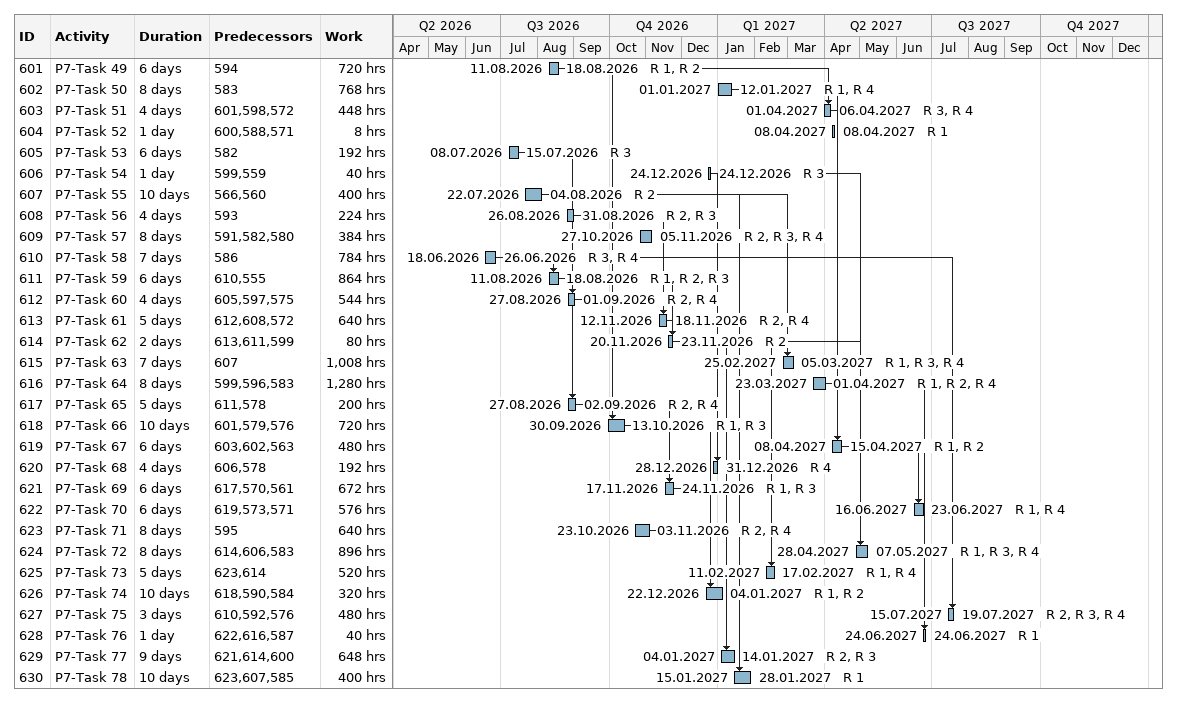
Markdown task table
| ID | Task | Duration | Start | Finish | Predecessors | Resources | Work (h) |
|---|---|---|---|---|---|---|---|
| 601 | P7-Task 49 | 6d | 2026-08-11 | 2026-08-18 | 594 | R 1, R 2 | 720 |
| 602 | P7-Task 50 | 8d | 2027-01-01 | 2027-01-12 | 583 | R 1, R 4 | 768 |
| 603 | P7-Task 51 | 4d | 2027-04-01 | 2027-04-06 | 601, 598, 572 | R 3, R 4 | 448 |
| 604 | P7-Task 52 | 1d | 2027-04-08 | 2027-04-08 | 600, 588, 571 | R 1 | 8 |
| 605 | P7-Task 53 | 6d | 2026-07-08 | 2026-07-15 | 582 | R 3 | 192 |
| 606 | P7-Task 54 | 1d | 2026-12-24 | 2026-12-24 | 599, 559 | R 3 | 40 |
| 607 | P7-Task 55 | 10d | 2026-07-22 | 2026-08-04 | 566, 560 | R 2 | 400 |
| 608 | P7-Task 56 | 4d | 2026-08-26 | 2026-08-31 | 593 | R 2, R 3 | 224 |
| 609 | P7-Task 57 | 8d | 2026-10-27 | 2026-11-05 | 591, 582, 580 | R 2, R 3, R 4 | 384 |
| 610 | P7-Task 58 | 7d | 2026-06-18 | 2026-06-26 | 586 | R 3, R 4 | 784 |
| 611 | P7-Task 59 | 6d | 2026-08-11 | 2026-08-18 | 610, 555 | R 1, R 2, R 3 | 864 |
| 612 | P7-Task 60 | 4d | 2026-08-27 | 2026-09-01 | 605, 597, 575 | R 2, R 4 | 544 |
| 613 | P7-Task 61 | 5d | 2026-11-12 | 2026-11-18 | 612, 608, 572 | R 2, R 4 | 640 |
| 614 | P7-Task 62 | 2d | 2026-11-20 | 2026-11-23 | 613, 611, 599 | R 2 | 80 |
| 615 | P7-Task 63 | 7d | 2027-02-25 | 2027-03-05 | 607 | R 1, R 3, R 4 | 1008 |
| 616 | P7-Task 64 | 8d | 2027-03-23 | 2027-04-01 | 599, 596, 583 | R 1, R 2, R 4 | 1280 |
| 617 | P7-Task 65 | 5d | 2026-08-27 | 2026-09-02 | 611, 578 | R 2, R 4 | 200 |
| 618 | P7-Task 66 | 10d | 2026-09-30 | 2026-10-13 | 601, 579, 576 | R 1, R 3 | 720 |
| 619 | P7-Task 67 | 6d | 2027-04-08 | 2027-04-15 | 603, 602, 563 | R 1, R 2 | 480 |
| 620 | P7-Task 68 | 4d | 2026-12-28 | 2026-12-31 | 606, 578 | R 4 | 192 |
| 621 | P7-Task 69 | 6d | 2026-11-17 | 2026-11-24 | 617, 570, 561 | R 1, R 3 | 672 |
| 622 | P7-Task 70 | 6d | 2027-06-16 | 2027-06-23 | 619, 573, 571 | R 1, R 4 | 576 |
| 623 | P7-Task 71 | 8d | 2026-10-23 | 2026-11-03 | 595 | R 2, R 4 | 640 |
| 624 | P7-Task 72 | 8d | 2027-04-28 | 2027-05-07 | 614, 606, 583 | R 1, R 3, R 4 | 896 |
| 625 | P7-Task 73 | 5d | 2027-02-11 | 2027-02-17 | 623, 614 | R 1, R 4 | 520 |
| 626 | P7-Task 74 | 10d | 2026-12-22 | 2027-01-04 | 618, 590, 584 | R 1, R 2 | 320 |
| 627 | P7-Task 75 | 3d | 2027-07-15 | 2027-07-19 | 610, 592, 576 | R 2, R 3, R 4 | 480 |
| 628 | P7-Task 76 | 1d | 2027-06-24 | 2027-06-24 | 622, 616, 587 | R 1 | 40 |
| 629 | P7-Task 77 | 9d | 2027-01-04 | 2027-01-14 | 621, 614, 600 | R 2, R 3 | 648 |
| 630 | P7-Task 78 | 10d | 2027-01-15 | 2027-01-28 | 623, 607, 585 | R 1 | 400 |
